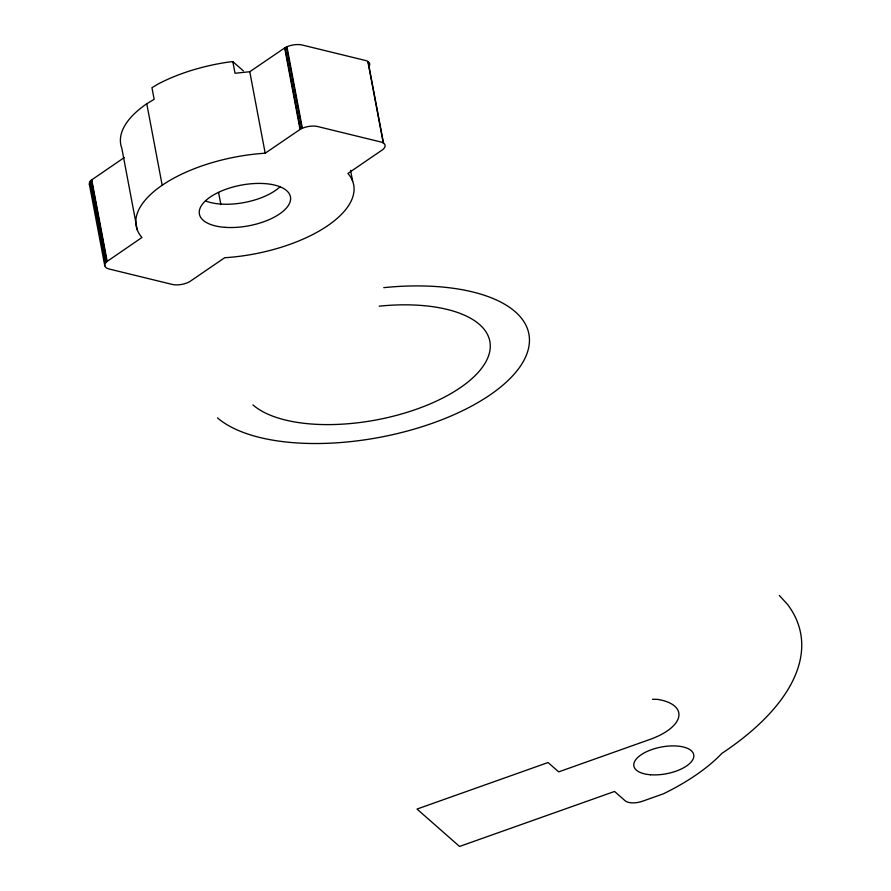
<?xml version="1.0" encoding="UTF-8"?>
<svg xmlns="http://www.w3.org/2000/svg" width="891" height="891" viewBox="0 0 891 891"><rect width="100%" height="100%" fill="white"/><g stroke="black" fill="none" stroke-linecap="round" stroke-linejoin="round"><path stroke-width="1.34" d="M89.546 184.76A13.242 5.903 -10.7 0 1 90.114 181.497L90.325 181.207A13.242 5.903 -10.7 0 1 91.417 180.093L124.261 157.562M105.517 262.99L105.728 262.711A13.242 5.903 -10.7 0 1 106.82 261.598L141.925 237.507A110.673 49.384 -10.7 0 1 265.184 153.219L300.467 129.173A13.242 5.903 -10.7 0 1 301.86 128.471L302.35 128.259A13.242 5.903 -10.7 0 1 317.642 126.533L380.602 141.914A13.242 5.903 -10.7 0 1 383.241 142.95L383.531 143.139A13.242 5.903 -10.7 0 1 383.631 148.797L383.342 149.075A13.242 5.903 -10.7 0 1 382.35 149.888L347.935 173.444A110.673 49.384 -10.7 0 1 224.677 257.733L190.618 281.01A13.242 5.903 -10.7 0 1 186.999 282.904L186.475 283.104A13.242 5.903 -10.7 0 1 172.208 284.418L109.259 269.037A13.242 5.903 -10.7 0 1 106.051 267.612L105.806 267.411A13.242 5.903 -10.7 0 1 105.517 262.99L90.114 181.497M137.225 229.755L121.822 148.251A110.673 49.384 -10.7 0 1 146.781 103.757L154.154 99.347L151.949 87.708L158.197 83.966A110.673 49.384 -10.7 0 1 228.653 62.058L232.829 61.624L235.024 73.262L249.781 71.726L285.064 47.68A13.242 5.903 -10.7 0 1 286.457 46.978L286.947 46.755A13.242 5.903 -10.7 0 1 302.249 45.029L365.199 60.41A13.242 5.903 -10.7 0 1 367.838 61.446L368.128 61.635A13.242 5.903 -10.7 0 1 369.297 65.889M383.765 287.637L393.833 286.757A165.503 73.853 -10.7 0 1 497.055 389.857A165.503 73.853 -10.7 0 1 219.899 419.85L217.504 417.868M652.524 699.279L657.681 699.379A49.373 22.03 -10.7 0 1 678.764 716.631A49.373 22.03 -10.7 0 1 650.207 739.341L558.702 771.862L548.043 762.529L417.021 809.061L459.544 846.45L614.556 791.464L625.181 800.809A13.242 5.903 -10.7 0 0 642.422 801.254L663.505 793.77A200.687 89.546 -10.7 0 0 721.899 753.374A319.446 142.538 -10.7 0 0 787.599 604.499L779.291 595.433M232.829 61.624L243.388 70.901M368.128 61.635L383.531 143.139M367.838 61.446L383.241 142.95M350.575 170.326L352.636 181.196M286.947 46.755L302.35 128.259M286.457 46.978L301.86 128.471M285.064 47.68L300.467 129.173M284.641 47.925L300.033 129.418M249.781 71.726L265.184 153.219M218.585 192.478L220.89 204.663M146.781 103.757L162.184 185.25M91.751 179.826L107.154 261.319M91.417 180.093L106.82 261.598M90.325 181.207L105.728 262.711M104.269 259.259L104.782 261.976M89.378 184.248L104.782 265.752M379.176 306.17A125.776 56.122 -10.7 0 1 466.617 383.074A125.776 56.122 -10.7 0 1 252.955 404.904M90.403 185.907A13.242 5.903 -10.7 0 1 89.668 185.005M280.32 186.52A46.343 20.682 -10.7 0 1 205.676 200.987M650.541 774.758A30.45 13.588 -10.7 0 0 693.777 754.989A30.45 13.588 -10.7 0 0 647.122 751.447A30.45 13.588 -10.7 0 0 650.541 774.758M225.111 227.35A46.343 20.682 -10.7 0 0 290.499 197.056A46.343 20.682 -10.7 0 0 219.175 192.022A46.343 20.682 -10.7 0 0 225.111 227.35"/></g></svg>
